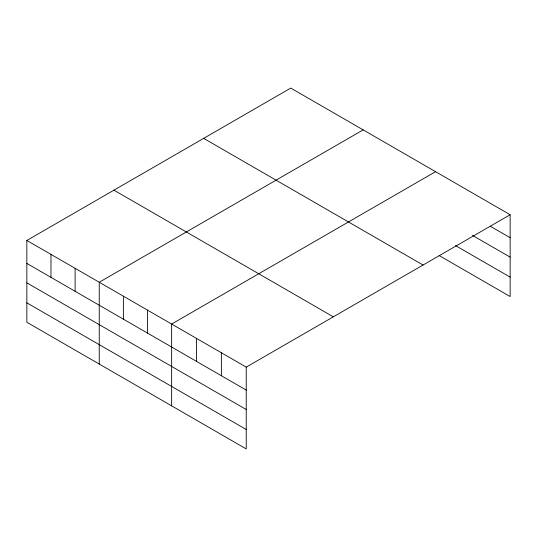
<?xml version="1.0" encoding="UTF-8"?>
<svg xmlns="http://www.w3.org/2000/svg" width="537" height="537" viewBox="0 0 537 537"><rect width="100%" height="100%" fill="white"/><g stroke="black" fill="none" stroke-linecap="round" stroke-linejoin="round"><path stroke-width="0.81" d="M26.85 240.455L246.235 367.113L246.235 448.919L26.85 322.26L26.85 240.455L290.765 88.081L510.15 214.74L510.15 296.545L439.112 255.531M363.166 129.88L99.244 282.254L99.244 364.059M435.561 171.679L171.645 324.046L171.645 405.851M246.235 367.113L510.15 214.74M490.261 226.231L510.15 237.716M472.5 235.394L510.15 257.129M455.45 245.55L510.15 277.132M203.677 138.365L423.055 265.023M113.945 190.172L333.323 316.83M26.85 263.432L246.235 390.09M26.85 282.845L246.235 409.503M26.85 302.848L246.235 429.506M221.372 352.755L221.372 375.732M196.508 338.404L196.508 361.381M147.507 310.118L147.507 333.094M123.376 296.182L123.376 319.159M75.113 268.319L75.113 291.296M50.981 254.384L50.981 277.361"/></g></svg>
